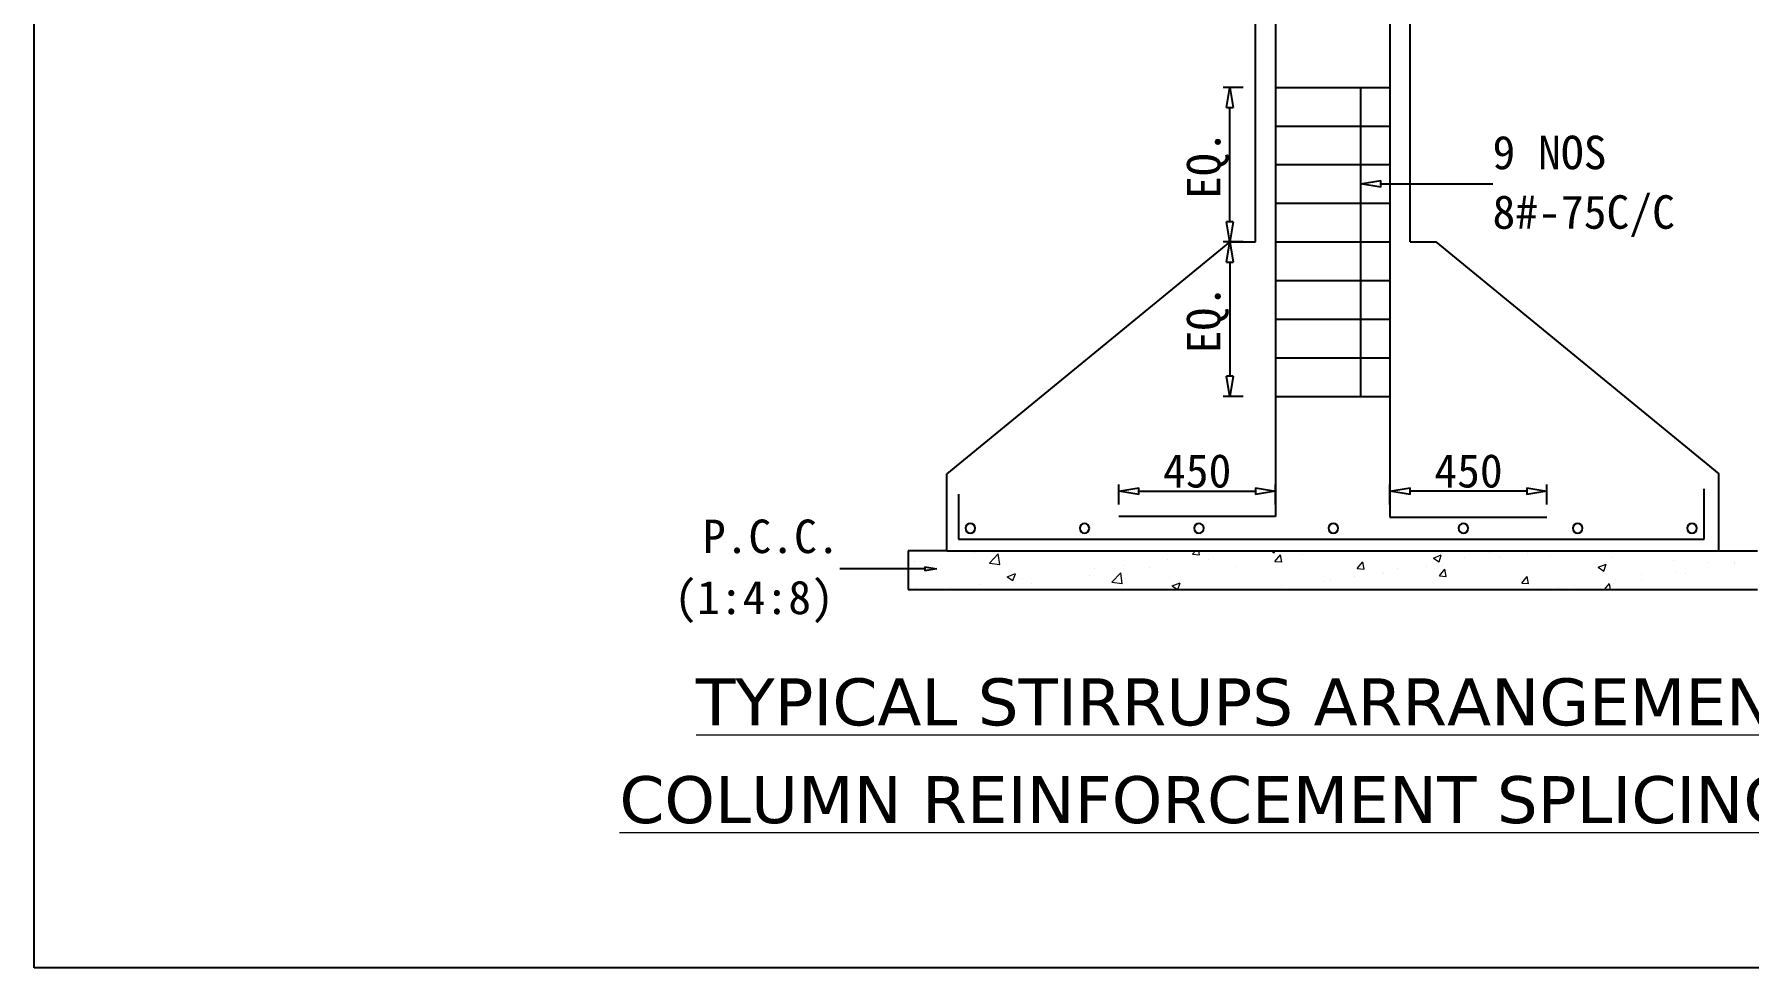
# Model space of a CAD drawing. Header units: millimetres. Extents: x 331487 to 517269, y 198509 to 399936.
# Drawn here: x 468480 to 481268, y 259671 to 266630 of the extents above; entities that cross this region are included whole.
import ezdxf

# ---------------------------------------------------------------- set-up
doc = ezdxf.new("R2010")
doc.units = ezdxf.units.MM
doc.header["$MEASUREMENT"] = 0
doc.layers.add('FOOTING', color=5, linetype='Continuous')
doc.layers.add('STEEL', color=6, linetype='Continuous')
for name, color, linetype, lineweight in [('STR HATCH .', 8, 'Continuous', 13), ('STR. COLUMN', 2, 'Continuous', 13), ('str.text', 65, 'Continuous', 13)]:
    doc.layers.add(name, color=color, linetype=linetype, lineweight=lineweight)
doc.styles.add('style1', font='SimSun.ttf')
doc.styles.add('veradana', font='verdana.ttf')

# ---------------------------------------------------------------- blocks, each defined once
blk = doc.blocks.new('_ClosedBlank')
at = {"color": 0, "linetype": 'ByBlock', "lineweight": -2}
for p, q in [((-1, 0.167), (0, 0)), ((-1, 0.167), (-1, -0.167)), ((0, 0), (-1, -0.167))]:
    blk.add_line(p, q, dxfattribs=at)

msp = doc.modelspace()

# ---------------------------------------------------------------- linework, layer by layer
at = {"layer": 'FOOTING', "linetype": 'ByBlock', "ltscale": 50}
for p, q in [((468480, 259671), (468480, 346143)), ((516468, 259671), (468480, 259671))]:
    msp.add_line(p, q, dxfattribs=at)
at = {"layer": 'STEEL'}
for p, q in [((478592, 276571), (478592, 263031)), ((477739, 276222), (477739, 263034)), ((475373, 263202), (475373, 262866)), ((480936, 262866), (480936, 263240)), ((477739, 263034), (476569, 263034)), ((478592, 263031), (479763, 263031)), ((475373, 262866), (480936, 262866))]:
    msp.add_line(p, q, dxfattribs=at)
at = {"layer": 'STEEL', "lineweight": -3}
for p, q in [((477739, 266233), (478592, 266233)), ((478373, 266233), (478373, 263930)), ((477739, 265946), (478592, 265946)), ((477739, 265658), (478592, 265658)), ((477739, 265370), (478592, 265370)), ((477739, 265082), (478592, 265082)), ((477739, 264794), (478592, 264794)), ((477739, 264506), (478592, 264506)), ((477739, 264218), (478592, 264218)), ((477739, 263930), (478592, 263930))]:
    msp.add_line(p, q, dxfattribs=at)
for centre, start, end in [((475462, 262947), 0, 180), ((475462, 262947), 180, 0), ((476314, 262947), 0, 180), ((476314, 262947), 180, 0), ((477167, 262947), 0, 180), ((477167, 262947), 180, 0), ((478170, 262947), 0, 180), ((478170, 262947), 180, 0), ((479140, 262947), 0, 180), ((479140, 262947), 180, 0), ((479992, 262947), 0, 180), ((479992, 262947), 180, 0), ((480845, 262947), 0, 180), ((480845, 262947), 180, 0)]:
    msp.add_arc(centre, 36, start, end, dxfattribs=at)
at = {"layer": 'STR HATCH .', "linetype": 'Continuous'}
for p, q in [((475047, 262699), (475047, 262699)), ((475491, 262764), (475491, 262764)), ((475604, 262688), (475671, 262757)), ((475604, 262688), (475681, 262676)), ((475681, 262676), (475671, 262757)), ((476606, 262673), (476606, 262673)), ((476930, 262715), (476930, 262715)), ((477120, 262754), (477141, 262779)), ((477120, 262754), (477171, 262749)), ((477171, 262749), (477166, 262779)), ((477236, 262718), (477236, 262718)), ((477444, 262662), (477444, 262662)), ((477668, 262773), (477668, 262773)), ((477708, 262779), (477729, 262764)), ((477729, 262764), (477734, 262779)), ((477734, 262700), (477775, 262749)), ((477734, 262700), (477785, 262696)), ((477785, 262695), (477775, 262749)), ((477943, 262748), (477943, 262748)), ((478348, 262646), (478389, 262696)), ((478399, 262642), (478389, 262695)), ((478862, 262662), (478862, 262662)), ((478916, 262725), (478975, 262748)), ((478916, 262725), (478958, 262696)), ((478958, 262696), (478975, 262747)), ((478973, 262667), (478973, 262667)), ((479145, 262732), (479145, 262732)), ((479334, 262766), (479334, 262766)), ((479402, 262733), (479402, 262733)), ((479417, 262731), (479417, 262731)), ((479617, 262761), (479617, 262761)), ((479791, 262746), (479791, 262746)), ((480145, 262656), (480205, 262679)), ((480188, 262627), (480205, 262679)), ((480247, 262727), (480247, 262727)), ((480704, 262708), (480704, 262708)), ((480969, 262689), (480969, 262689)), ((481161, 262689), (481161, 262689)), ((481162, 262686), (481162, 262686)), ((475528, 262531), (475528, 262531)), ((475738, 262586), (475798, 262609)), ((475738, 262586), (475780, 262557)), ((475780, 262557), (475798, 262608)), ((475852, 262573), (475852, 262573)), ((475920, 262539), (475920, 262539)), ((476352, 262594), (476352, 262594)), ((476392, 262644), (476392, 262644)), ((476518, 262546), (476584, 262616)), ((476518, 262546), (476594, 262535)), ((476594, 262534), (476584, 262616)), ((476796, 262658), (476796, 262658)), ((476945, 262577), (476945, 262577)), ((476967, 262517), (477027, 262540)), ((477011, 262491), (477027, 262540)), ((478102, 262552), (478102, 262552)), ((478148, 262560), (478148, 262560)), ((478324, 262591), (478324, 262591)), ((478348, 262646), (478399, 262642)), ((478538, 262619), (478538, 262619)), ((478541, 262612), (478541, 262612)), ((478646, 262646), (478646, 262646)), ((478961, 262593), (479002, 262642)), ((478961, 262593), (479012, 262588)), ((479012, 262588), (479002, 262642)), ((479575, 262539), (479616, 262588)), ((479575, 262539), (479626, 262535)), ((479626, 262534), (479616, 262588)), ((480145, 262656), (480188, 262627)), ((480193, 262491), (480230, 262535)), ((480238, 262491), (480230, 262534)), ((480256, 262538), (480256, 262538)), ((480278, 262562), (480278, 262562)), ((480470, 262603), (480470, 262603)), ((480470, 262566), (480470, 262566)), ((480723, 262626), (480723, 262626)), ((480794, 262608), (480794, 262608)), ((475057, 262502), (475057, 262502)), ((475314, 262502), (475314, 262502)), ((476446, 262491), (476446, 262491)), ((476967, 262517), (477007, 262491)), ((477784, 262520), (477784, 262520)), ((479846, 262507), (479846, 262507)), ((479971, 262518), (479971, 262518))]:
    msp.add_line(p, q, dxfattribs=at)
at = {"layer": 'STR. COLUMN', "lineweight": -3}
for p, q in [((477590, 265082), (477590, 273384)), ((478742, 265082), (478742, 273336)), ((477398, 265082), (475287, 263354)), ((477398, 265082), (477590, 265082)), ((478742, 265082), (478934, 265082)), ((478934, 265082), (481045, 263354)), ((475287, 262779), (475287, 263354)), ((481045, 262779), (481045, 263354)), ((475287, 262779), (474999, 262779)), ((474999, 262779), (474999, 262491)), ((475287, 262779), (481045, 262779)), ((481045, 262779), (481333, 262779)), ((474999, 262491), (481333, 262491))]:
    msp.add_line(p, q, dxfattribs=at)
at = {"layer": 'str.text', "lineweight": -3}
for p, q in [((477498, 266233), (477348, 266233)), ((477398, 265232), (477398, 266083)), ((477498, 265082), (477348, 265082)), ((477498, 265082), (477348, 265082)), ((477398, 264932), (477398, 264080)), ((477498, 263930), (477348, 263930)), ((476569, 263124), (476569, 263274)), ((476719, 263224), (477589, 263224)), ((477739, 263124), (477739, 263274)), ((478592, 263124), (478592, 263274)), ((479613, 263224), (478742, 263224)), ((479763, 263124), (479763, 263274))]:
    msp.add_line(p, q, dxfattribs=at)
for points in [[(478523, 265514), (479359, 265514)], [(475123, 262644), (474488, 262644)]]:
    msp.add_lwpolyline(points, dxfattribs=at)

# ---------------------------------------------------------------- block references
at = {"layer": 'str.text', "lineweight": -3, "xscale": 150, "yscale": 150, "zscale": 150}
for p, rotation in [((477398, 266233), 90), ((478373, 265514), 180), ((477398, 265082), 270), ((477398, 265082), 90), ((477398, 263930), 270), ((476569, 263224), 180), ((478592, 263224), 180)]:
    msp.add_blockref('_ClosedBlank', p, dxfattribs=dict(at, rotation=rotation))
at = {"layer": 'str.text', "lineweight": -3}
for p, xscale, yscale, zscale in [((477739, 263224), 150, 150, 150), ((479763, 263224), 150, 150, 150), ((475213, 262644), 90, 90, 90)]:
    msp.add_blockref('_ClosedBlank', p, dxfattribs=dict(at, xscale=xscale, yscale=yscale, zscale=zscale))

# ---------------------------------------------------------------- texts
at = {"layer": 'str.text'}
for s, height, style, p in [('9 NOS', 250, 'style1', (479357, 265624)), ('8#-75C/C', 250, 'style1', (479357, 265180)), ('P.C.C.', 250, 'style1', (473467, 262762)), ('(1:4:8)', 250, 'style1', (473254, 262307)), ('%%UTYPICAL STIRRUPS ARRANGEMENT AND ', 350, 'veradana', (473416, 261478)), ('%%UCOLUMN REINFORCEMENT SPLICING DETAILS', 350, 'veradana', (472845, 260749))]:
    msp.add_text(s, height=height, dxfattribs=dict(at, style=style)).set_placement(p)
at = {"layer": 'str.text', "lineweight": -3, "char_height": 250, "attachment_point": 5, "rotation": 90, "style": 'style1'}
for insert in [(477234, 265658), (477234, 264506)]:
    msp.add_mtext('\\A1;EQ.', dxfattribs=dict(at, insert=insert))
at = {"layer": 'str.text', "lineweight": -3, "char_height": 250, "attachment_point": 5, "style": 'style1'}
for insert in [(477154, 263374), (479178, 263374)]:
    msp.add_mtext('\\A1;450', dxfattribs=dict(at, insert=insert))

doc.saveas('drawing.dxf')
